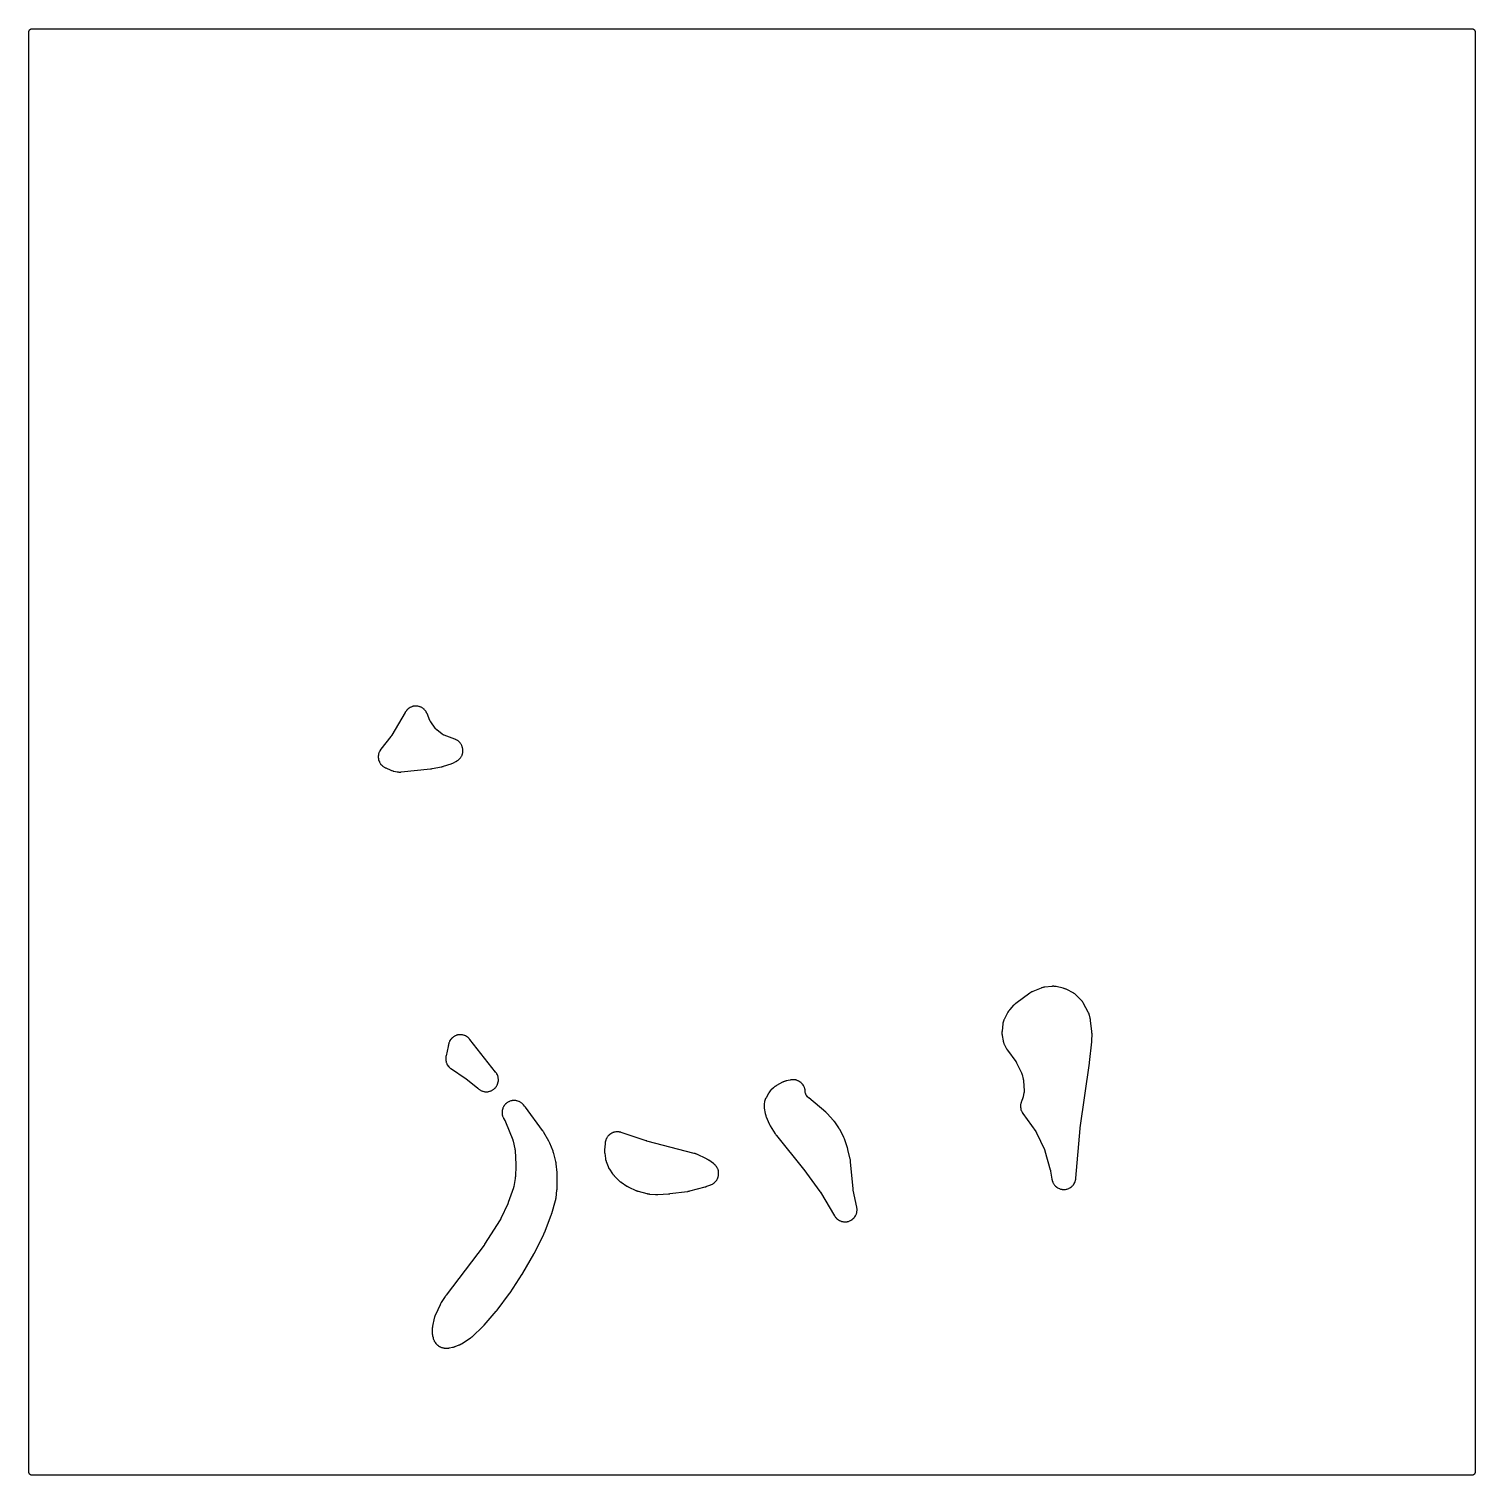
# Model space of a CAD drawing. Header units: millimetres. Extents: x 0 to 300, y 0 to 300.
import ezdxf

# ---------------------------------------------------------------- set-up
doc = ezdxf.new("R2010")
doc.units = ezdxf.units.MM
doc.layers.add('CUT', color=7, linetype='CONTINUOUS')

msp = doc.modelspace()

# ---------------------------------------------------------------- linework, layer by layer
at = {"layer": 'CUT'}
for points in [[(-0.0625, 298.5625), (-0.0625, 299.4478), (-0.0589, 299.5212), (-0.0503, 299.5794), (-0.036, 299.6365), (-0.0162, 299.6918), (0.009, 299.745), (0.0392, 299.7954), (0.0743, 299.8427), (0.1137, 299.8863), (0.1573, 299.9257), (0.2046, 299.9608), (0.255, 299.991), (0.3082, 300.0162), (0.3635, 300.036), (0.4206, 300.0503), (0.4788, 300.0589), (0.5522, 300.0625), (1.4375, 300.0625), (298.5289, 300.0625), (299.4142, 300.0625), (299.4877, 300.0589), (299.5458, 300.0503), (299.6029, 300.036), (299.6583, 300.0162), (299.7114, 299.991), (299.7619, 299.9608), (299.8091, 299.9257), (299.8527, 299.8863), (299.8922, 299.8427), (299.9272, 299.7954), (299.9574, 299.745), (299.9826, 299.6918), (300.0024, 299.6365), (300.0167, 299.5794), (300.0253, 299.5212), (300.0289, 299.4478), (300.0289, 298.5625), (300.0289, 1.4375), (300.0289, 0.5522), (300.0253, 0.4788), (300.0167, 0.4206), (300.0024, 0.3635), (299.9826, 0.3082), (299.9574, 0.255), (299.9272, 0.2046), (299.8922, 0.1573), (299.8527, 0.1137), (299.8091, 0.0743), (299.7619, 0.0392), (299.7114, 0.009), (299.6583, -0.0162), (299.6029, -0.036), (299.5458, -0.0503), (299.4877, -0.0589), (299.4142, -0.0625), (298.5289, -0.0625), (1.4375, -0.0625), (0.5522, -0.0625), (0.4788, -0.0589), (0.4206, -0.0503), (0.3635, -0.036), (0.3082, -0.0162), (0.255, 0.009), (0.2046, 0.0392), (0.1573, 0.0743), (0.1137, 0.1137), (0.0743, 0.1573), (0.0392, 0.2046), (0.009, 0.255), (-0.0162, 0.3082), (-0.036, 0.3635), (-0.0503, 0.4206), (-0.0589, 0.4788), (-0.0625, 0.5522), (-0.0625, 1.4375)], [(72.4312, 149.1287), (72.429, 149.0714), (72.4306, 148.89), (72.4338, 148.8327), (72.4528, 148.6522), (72.4615, 148.5955), (72.4976, 148.4177), (72.5117, 148.3621), (72.5646, 148.1885), (72.584, 148.1345), (72.6532, 147.9668), (72.6776, 147.9149), (72.7626, 147.7546), (72.7918, 147.7052), (72.8917, 147.5537), (72.9256, 147.5074), (73.0395, 147.3662), (73.0776, 147.3233), (73.2045, 147.1936), (73.2465, 147.1545), (73.3852, 147.0375), (73.4308, 147.0027), (73.58, 146.8995), (73.6287, 146.8691), (73.7893, 146.7794), (73.8147, 146.766), (73.8648, 146.7411), (73.8778, 146.7348), (73.9622, 146.6953), (73.9753, 146.6894), (75.0342, 146.2244), (75.0493, 146.218), (75.1483, 146.1778), (75.1636, 146.1718), (75.2236, 146.1493), (75.2547, 146.1386), (75.4584, 146.0747), (75.49, 146.0657), (75.5521, 146.0499), (75.5681, 146.046), (75.6723, 146.0225), (75.6883, 146.0191), (76.3223, 145.8942), (76.3371, 145.8914), (76.433, 145.875), (76.4478, 145.8727), (76.5056, 145.8642), (76.5354, 145.8607), (76.7264, 145.8425), (76.7862, 145.8398), (76.9781, 145.8408), (77.0081, 145.8417), (77.0664, 145.8449), (77.0814, 145.8459), (77.1784, 145.8537), (77.1933, 145.8551), (83.2451, 146.4922), (83.2596, 146.4939), (83.3535, 146.5061), (83.3679, 146.5081), (83.4854, 146.5263), (83.4997, 146.5287), (83.5929, 146.5455), (83.6072, 146.5482), (85.5757, 146.9514), (85.5924, 146.9551), (85.7008, 146.9805), (85.7174, 146.9847), (85.8525, 147.0205), (85.869, 147.0251), (85.9757, 147.0567), (85.9921, 147.0618), (87.5334, 147.5661), (87.5541, 147.5733), (87.688, 147.6226), (87.7084, 147.6306), (87.8739, 147.6985), (87.8941, 147.7072), (88.024, 147.7661), (88.0438, 147.7756), (88.555, 148.0305), (88.5682, 148.0373), (88.6531, 148.0822), (88.6661, 148.0893), (88.7164, 148.1176), (88.7418, 148.1327), (88.9022, 148.2336), (88.9506, 148.2674), (89.0983, 148.382), (89.1432, 148.4205), (89.2789, 148.549), (89.3197, 148.5917), (89.4421, 148.733), (89.4786, 148.7795), (89.5865, 148.9321), (89.6182, 148.982), (89.7105, 149.1445), (89.7371, 149.1972), (89.8131, 149.368), (89.8344, 149.4231), (89.8931, 149.6006), (89.9089, 149.6575), (89.9499, 149.8399), (89.96, 149.8981), (89.9828, 150.0836), (89.9872, 150.1426), (89.9916, 150.3294), (89.9901, 150.3885), (89.9762, 150.5748), (89.9689, 150.6335), (89.9367, 150.8176), (89.9237, 150.8753), (89.8735, 151.0553), (89.8549, 151.1114), (89.7872, 151.2856), (89.7632, 151.3396), (89.6787, 151.5063), (89.6494, 151.5577), (89.549, 151.7153), (89.5148, 151.7635), (89.3993, 151.9105), (89.3606, 151.9551), (89.2312, 152.09), (89.1882, 152.1306), (89.0462, 152.252), (88.9995, 152.2882), (88.8441, 152.3966), (88.8194, 152.4129), (88.799, 152.4258), (88.7764, 152.4392), (88.6276, 152.5236), (88.6044, 152.5361), (88.6025, 152.5371), (88.5818, 152.5472), (88.4457, 152.6102), (88.4245, 152.6195), (88.3876, 152.6349), (88.3775, 152.639), (88.3077, 152.6666), (88.2964, 152.671), (86.1072, 153.4867), (86.0967, 153.4907), (86.0791, 153.4975), (86.0373, 153.515), (85.983, 153.5391), (85.912, 153.5746), (85.8424, 153.6134), (85.7748, 153.655), (85.7256, 153.6884), (85.6887, 153.7148), (85.6736, 153.7262), (85.6646, 153.7331), (84.5829, 154.5712), (84.5738, 154.5783), (84.5587, 154.5903), (84.5232, 154.6201), (84.4777, 154.6602), (84.4195, 154.7166), (84.3636, 154.7757), (84.3107, 154.837), (84.2731, 154.8847), (84.2454, 154.9218), (84.2343, 154.9375), (84.2277, 154.947), (83.3385, 156.2393), (83.3322, 156.2485), (83.3219, 156.2639), (83.298, 156.3016), (83.2591, 156.3665), (83.2424, 156.3955), (83.2407, 156.3986), (83.2251, 156.4282), (83.1911, 156.4957), (83.172, 156.5361), (83.1645, 156.553), (83.1601, 156.5633), (82.5564, 157.9743), (82.5506, 157.9875), (82.5116, 158.0729), (82.5055, 158.0859), (82.4808, 158.1366), (82.4676, 158.1623), (82.3788, 158.3246), (82.3487, 158.3739), (82.2462, 158.5248), (82.2115, 158.571), (82.0949, 158.7114), (82.0559, 158.754), (81.9263, 158.8825), (81.8835, 158.9212), (81.7422, 159.0367), (81.6958, 159.071), (81.544, 159.1724), (81.4945, 159.2022), (81.3337, 159.2885), (81.2816, 159.3134), (81.1133, 159.3838), (81.059, 159.4036), (80.8847, 159.4576), (80.8288, 159.472), (80.6501, 159.5089), (80.593, 159.5179), (80.4116, 159.5376), (80.354, 159.541), (80.1715, 159.5431), (80.1138, 159.541), (79.9319, 159.5256), (79.8747, 159.5179), (79.6952, 159.4851), (79.639, 159.472), (79.4634, 159.4221), (79.4087, 159.4036), (79.2388, 159.337), (79.1861, 159.3134), (79.0234, 159.2308), (78.9732, 159.2023), (78.8191, 159.1044), (78.772, 159.0711), (78.628, 158.9589), (78.5843, 158.9213), (78.4499, 158.794), (78.4295, 158.7737), (78.3904, 158.733), (78.3806, 158.7224), (78.3236, 158.66), (78.305, 158.6387), (78.2537, 158.577), (78.245, 158.5662), (78.2114, 158.5238), (78.1947, 158.5017), (78.0896, 158.3557), (78.0739, 158.3328), (78.0444, 158.2875), (78.037, 158.2758), (77.9896, 158.1993), (77.9824, 158.1875), (75.2201, 153.4894), (75.2126, 153.477), (75.195, 153.448), (75.1873, 153.4356), (75.1778, 153.4206), (75.1699, 153.4084), (75.1513, 153.38), (75.1433, 153.3679), (75.1288, 153.3466), (75.1206, 153.3347), (75.1011, 153.3069), (75.0926, 153.2951), (75.0822, 153.2807), (75.0735, 153.269), (75.0531, 153.2419), (75.0443, 153.2303), (72.9882, 150.5855), (72.9796, 150.5741), (72.9241, 150.4991), (72.9157, 150.4875), (72.8834, 150.4416), (72.8675, 150.4178), (72.769, 150.2624), (72.7406, 150.2125), (72.6585, 150.0507), (72.6351, 149.9984), (72.5688, 149.8295), (72.5504, 149.7751), (72.5006, 149.6006), (72.4875, 149.5448), (72.4546, 149.3664), (72.4469, 149.3095)], [(201.8428, 91.6437), (201.8447, 91.5849), (201.8599, 91.3971), (201.863, 91.3679), (201.8704, 91.3109), (201.8725, 91.2964), (201.8872, 91.202), (201.8896, 91.1875), (202.0966, 90.0416), (202.0995, 90.0267), (202.1194, 89.9303), (202.1226, 89.9155), (202.1361, 89.858), (202.1437, 89.8287), (202.1973, 89.6421), (202.2169, 89.5849), (202.289, 89.4047), (202.3009, 89.3769), (202.3256, 89.3232), (202.3321, 89.3095), (202.3755, 89.2211), (202.3824, 89.2076), (202.7488, 88.5064), (202.7538, 88.497), (202.7893, 88.432), (202.7947, 88.4224), (202.8187, 88.3801), (202.8307, 88.36), (202.9078, 88.2362), (202.92, 88.2173), (202.9419, 88.1849), (202.9479, 88.1762), (202.99, 88.1162), (202.9969, 88.1066), (204.6984, 85.7813), (204.7042, 85.7733), (204.7139, 85.7597), (204.7364, 85.7267), (204.7734, 85.6698), (204.7893, 85.6444), (204.791, 85.6416), (204.8061, 85.6156), (204.8392, 85.5563), (204.858, 85.5209), (204.8654, 85.506), (204.8699, 85.4971), (205.8893, 83.4067), (205.8942, 83.3967), (205.902, 83.38), (205.92, 83.3394), (205.9488, 83.2698), (205.9609, 83.2388), (205.9622, 83.2355), (205.9732, 83.2041), (205.9967, 83.1326), (206.0095, 83.0901), (206.0144, 83.0723), (206.0173, 83.0615), (206.2692, 82.1003), (206.2719, 82.0895), (206.2764, 82.0715), (206.2861, 82.028), (206.3007, 81.9538), (206.3065, 81.9209), (206.3071, 81.9174), (206.3117, 81.8842), (206.3207, 81.8092), (206.325, 81.7648), (206.3263, 81.7463), (206.327, 81.7352), (206.4459, 79.684), (206.4464, 79.6748), (206.4471, 79.6594), (206.4481, 79.6226), (206.4485, 79.5742), (206.4466, 79.5097), (206.4424, 79.445), (206.4359, 79.3808), (206.4293, 79.3329), (206.4235, 79.2964), (206.4208, 79.2813), (206.4191, 79.2723), (206.2794, 78.5383), (206.2774, 78.5283), (206.2741, 78.5117), (206.2651, 78.4719), (206.2484, 78.4049), (206.2404, 78.3753), (206.2395, 78.3722), (206.2306, 78.343), (206.2094, 78.2772), (206.196, 78.2387), (206.19, 78.2228), (206.1864, 78.2133), (205.8898, 77.4473), (205.8847, 77.4334), (205.8521, 77.3427), (205.8473, 77.3287), (205.829, 77.2737), (205.8204, 77.2453), (205.7696, 77.0622), (205.7566, 77.0043), (205.7246, 76.8196), (205.7174, 76.7608), (205.7038, 76.5738), (205.7024, 76.5145), (205.7073, 76.3271), (205.7117, 76.268), (205.7351, 76.082), (205.7454, 76.0236), (205.787, 75.8408), (205.803, 75.7837), (205.8625, 75.6059), (205.884, 75.5507), (205.9607, 75.3797), (205.9876, 75.3268), (206.0822, 75.1619), (206.0975, 75.1366), (206.1288, 75.0878), (206.1369, 75.0754), (206.1909, 74.9956), (206.1994, 74.9834), (208.8648, 71.2445), (208.8707, 71.2362), (208.8804, 71.2222), (208.9029, 71.1882), (208.9398, 71.1298), (208.9557, 71.1036), (208.9573, 71.1008), (208.9723, 71.0742), (209.0051, 71.0134), (209.0236, 70.977), (209.031, 70.9617), (209.0354, 70.9525), (210.659, 67.4856), (210.6628, 67.4774), (210.6691, 67.4637), (210.6834, 67.4305), (210.7066, 67.3739), (210.7164, 67.3486), (210.7174, 67.3459), (210.7265, 67.3204), (210.7462, 67.2624), (210.7572, 67.228), (210.7614, 67.2136), (210.764, 67.2049), (211.8867, 63.2615), (211.8902, 63.249), (211.8981, 63.2196), (211.9014, 63.207), (211.9053, 63.1916), (211.9084, 63.1789), (211.9155, 63.1494), (211.9184, 63.1367), (211.9234, 63.1142), (211.9262, 63.1014), (211.9324, 63.0717), (211.9349, 63.0589), (211.9379, 63.0433), (211.9403, 63.0305), (211.9456, 63.0006), (211.9478, 62.9877), (212.2125, 61.3642), (212.2151, 61.3494), (212.2331, 61.2537), (212.2361, 61.2391), (212.2484, 61.1819), (212.2554, 61.1528), (212.305, 60.9673), (212.3234, 60.9103), (212.3903, 60.7332), (212.4142, 60.6783), (212.4985, 60.5088), (212.5278, 60.4565), (212.6285, 60.2962), (212.6629, 60.2472), (212.7791, 60.0977), (212.8182, 60.0523), (212.9487, 59.9152), (212.9921, 59.8739), (213.1357, 59.7505), (213.183, 59.7138), (213.3381, 59.6052), (213.3888, 59.5734), (213.554, 59.4809), (213.6077, 59.4543), (213.7813, 59.3787), (213.8373, 59.3576), (214.0176, 59.2997), (214.0754, 59.2842), (214.2606, 59.2446), (214.3197, 59.235), (214.5079, 59.214), (214.5676, 59.2104), (214.757, 59.2083), (214.8168, 59.2106), (215.0054, 59.2274), (215.0647, 59.2356), (215.2507, 59.2711), (215.3089, 59.2853), (215.4904, 59.3391), (215.5469, 59.359), (215.7221, 59.4307), (215.7764, 59.4561), (215.9436, 59.5449), (215.995, 59.5756), (216.1525, 59.6806), (216.2006, 59.7163), (216.3469, 59.8365), (216.3912, 59.8767), (216.5248, 60.0109), (216.5649, 60.0554), (216.6844, 60.2023), (216.7199, 60.2505), (216.8241, 60.4085), (216.8546, 60.4601), (216.9426, 60.6277), (216.9678, 60.6821), (217.0386, 60.8577), (217.0583, 60.9142), (217.1113, 61.096), (217.1252, 61.1543), (217.1603, 61.343), (217.165, 61.3726), (217.1728, 61.4305), (217.1746, 61.4454), (217.1852, 61.5421), (217.1867, 61.5571), (218.0564, 71.8775), (218.0569, 71.883), (218.0581, 71.8957), (218.0586, 71.9011), (218.0598, 71.9138), (218.0605, 71.9206), (218.0621, 71.9364), (218.0629, 71.9432), (218.0642, 71.9552), (218.065, 71.9618), (218.0668, 71.9772), (218.0676, 71.9838), (218.0681, 71.9875), (218.0691, 71.9955), (218.0717, 72.014), (218.0728, 72.0219), (220.0123, 85.3987), (220.0131, 85.4045), (220.0185, 85.4444), (220.0193, 85.4506), (220.0256, 85.5005), (220.0263, 85.5066), (220.0308, 85.5461), (220.0315, 85.5526), (220.4743, 89.8391), (220.4752, 89.849), (220.4812, 89.9175), (220.482, 89.928), (220.4879, 90.0135), (220.4885, 90.0239), (220.492, 90.0916), (220.4924, 90.1026), (220.5374, 91.4641), (220.5377, 91.4861), (220.5371, 91.6294), (220.5367, 91.6514), (220.5294, 91.831), (220.5281, 91.853), (220.517, 91.9959), (220.5149, 92.0179), (220.2554, 94.2816), (220.2541, 94.2922), (220.2443, 94.3663), (220.2427, 94.3774), (220.2354, 94.4259), (220.2314, 94.4491), (220.2036, 94.5937), (220.1989, 94.616), (220.19, 94.6544), (220.1875, 94.6648), (220.1695, 94.7365), (220.1665, 94.7481), (219.9982, 95.3668), (219.9936, 95.3828), (219.9626, 95.4855), (219.9576, 95.5013), (219.9373, 95.5625), (219.926, 95.5936), (219.8472, 95.7933), (219.8342, 95.8237), (219.8073, 95.8822), (219.8002, 95.8972), (219.7526, 95.9935), (219.7451, 96.0082), (218.786, 97.8236), (218.779, 97.8364), (218.7329, 97.9188), (218.7256, 97.9314), (218.6967, 97.9802), (218.6813, 98.0049), (218.5788, 98.1603), (218.5445, 98.2072), (218.4275, 98.3521), (218.4087, 98.3742), (218.3709, 98.4166), (218.3611, 98.4273), (218.2966, 98.4962), (218.2865, 98.5067), (217.3362, 99.4738), (217.3252, 99.4847), (217.253, 99.5545), (217.2418, 99.5651), (217.1973, 99.6059), (217.174, 99.6262), (217.0214, 99.7524), (216.9719, 99.7892), (216.8071, 99.8991), (216.781, 99.9156), (216.7291, 99.9464), (216.7157, 99.9541), (216.6281, 100.0032), (216.6146, 100.0106), (215.2994, 100.7038), (215.2876, 100.7099), (215.2104, 100.7484), (215.1985, 100.7542), (215.1516, 100.7763), (215.1274, 100.7871), (214.9705, 100.8528), (214.9207, 100.8711), (214.7586, 100.9227), (214.7332, 100.9302), (214.6831, 100.9437), (214.6703, 100.947), (214.5866, 100.9677), (214.5737, 100.9707), (213.0973, 101.3004), (213.0818, 101.3036), (212.9803, 101.3235), (212.9647, 101.3263), (212.9034, 101.3366), (212.8719, 101.3411), (212.6695, 101.3642), (212.606, 101.3681), (212.4022, 101.3696), (212.3704, 101.369), (212.3084, 101.3662), (212.2925, 101.3653), (212.1894, 101.3578), (212.1735, 101.3565), (210.7833, 101.2192), (210.7687, 101.2176), (210.6741, 101.2059), (210.6596, 101.2039), (210.6029, 101.1955), (210.574, 101.1905), (210.3896, 101.1539), (210.3327, 101.1396), (210.1528, 101.0852), (210.1249, 101.076), (210.071, 101.0567), (210.0572, 101.0516), (209.9683, 101.0174), (209.9546, 101.0119), (208.2659, 100.3143), (208.2493, 100.3071), (208.1421, 100.259), (208.1257, 100.2513), (208.0623, 100.2205), (208.0303, 100.2038), (207.8256, 100.0886), (207.7946, 100.07), (207.7354, 100.0318), (207.7203, 100.0217), (207.6235, 99.9551), (207.6088, 99.9447), (204.7345, 97.8362), (204.7228, 97.8274), (204.6473, 97.769), (204.6358, 97.7599), (204.5913, 97.7238), (204.5689, 97.7047), (204.4269, 97.5774), (204.4055, 97.5573), (204.3647, 97.517), (204.3544, 97.5065), (204.2882, 97.4378), (204.2782, 97.4271), (203.4588, 96.5335), (203.4494, 96.5231), (203.3896, 96.4547), (203.3805, 96.4441), (203.3455, 96.4021), (203.3281, 96.3802), (203.2197, 96.2373), (203.188, 96.1912), (203.0934, 96.0389), (203.0792, 96.0148), (203.0526, 95.9671), (203.0459, 95.9548), (203.0035, 95.8744), (202.9971, 95.8619), (202.3153, 94.4938), (202.3096, 94.4821), (202.2736, 94.4056), (202.2682, 94.3938), (202.2475, 94.3473), (202.2374, 94.3234), (202.1762, 94.1682), (202.1593, 94.119), (202.1124, 93.9613), (202.0997, 93.9108), (202.0663, 93.7474), (202.0616, 93.7218), (202.0536, 93.6716), (202.0516, 93.6587), (202.0401, 93.575), (202.0385, 93.5621), (201.8625, 92.0432), (201.861, 92.0286), (201.8523, 91.9334), (201.8511, 91.9187), (201.8473, 91.8615), (201.8461, 91.8321)], [(86.429, 86.3012), (86.4306, 86.2408), (86.4456, 86.0504), (86.4533, 85.9904), (86.4873, 85.8025), (86.501, 85.7437), (86.5538, 85.5601), (86.5733, 85.503), (86.6443, 85.3256), (86.6695, 85.2707), (86.7579, 85.1014), (86.7885, 85.0494), (86.8935, 84.8898), (86.9292, 84.8411), (87.0496, 84.6929), (87.0901, 84.648), (87.2248, 84.5127), (87.2696, 84.4721), (87.4193, 84.3493), (87.4431, 84.3307), (87.4906, 84.2957), (87.5029, 84.2869), (87.5833, 84.2305), (87.5958, 84.222), (90.4607, 82.3204), (90.4691, 82.3148), (90.4887, 82.3014), (90.4971, 82.2957), (90.5073, 82.2886), (90.5156, 82.2827), (90.5349, 82.2689), (90.5432, 82.263), (90.5577, 82.2523), (90.5659, 82.2463), (90.5849, 82.2321), (90.593, 82.2259), (90.6028, 82.2184), (90.6109, 82.2121), (90.6295, 82.1975), (90.6375, 82.1912), (92.9938, 80.2999), (93.0023, 80.293), (93.0219, 80.2769), (93.0303, 80.2699), (93.0404, 80.2613), (93.0487, 80.2543), (93.068, 80.2376), (93.0762, 80.2305), (93.0943, 80.2145), (93.1949, 80.1252), (93.2069, 80.1147), (93.2502, 80.0784), (93.2736, 80.0597), (93.426, 79.9439), (93.4753, 79.9102), (93.6363, 79.8116), (93.6887, 79.783), (93.8587, 79.7008), (93.9137, 79.6775), (94.091, 79.6126), (94.1481, 79.5949), (94.3309, 79.548), (94.3895, 79.5361), (94.5761, 79.5076), (94.6355, 79.5015), (94.8241, 79.4917), (94.8838, 79.4916), (95.0724, 79.5006), (95.1318, 79.5064), (95.3186, 79.5341), (95.3772, 79.5458), (95.5603, 79.5919), (95.6174, 79.6094), (95.795, 79.6735), (95.8501, 79.6966), (96.0204, 79.778), (96.0729, 79.8064), (96.2343, 79.9044), (96.2838, 79.9379), (96.4346, 80.0514), (96.4805, 80.0897), (96.6193, 80.2176), (96.6612, 80.2603), (96.7866, 80.4014), (96.824, 80.448), (96.9347, 80.6009), (96.9673, 80.6509), (97.0623, 80.8141), (97.0898, 80.8671), (97.1681, 81.0389), (97.1901, 81.0944), (97.251, 81.2732), (97.2674, 81.3306), (97.3102, 81.5145), (97.3208, 81.5733), (97.3451, 81.7605), (97.3498, 81.82), (97.3553, 82.0088), (97.3541, 82.0685), (97.3409, 82.2568), (97.3337, 82.3161), (97.3018, 82.5022), (97.2888, 82.5605), (97.2386, 82.7425), (97.2198, 82.7992), (97.1518, 82.9753), (97.1275, 83.0299), (97.0422, 83.1983), (97.0126, 83.2502), (96.9096, 83.4116), (96.8929, 83.4363), (96.8592, 83.4839), (96.8504, 83.4959), (96.7922, 83.5736), (96.7831, 83.5855), (91.4616, 90.3344), (91.4522, 90.346), (91.3906, 90.4203), (91.3809, 90.4316), (91.3428, 90.4754), (91.3227, 90.4973), (91.1905, 90.6345), (91.1472, 90.6752), (91.0041, 90.7969), (90.957, 90.8332), (90.8025, 90.9402), (90.752, 90.9715), (90.5877, 91.0627), (90.5344, 91.089), (90.3619, 91.1634), (90.3062, 91.1843), (90.1272, 91.2413), (90.0697, 91.2565), (89.8859, 91.2956), (89.8272, 91.3051), (89.6405, 91.3257), (89.5812, 91.3294), (89.3933, 91.3315), (89.3339, 91.3292), (89.1467, 91.3127), (89.0878, 91.3045), (88.9032, 91.2696), (88.8454, 91.2557), (88.6651, 91.2026), (88.609, 91.183), (88.4349, 91.1124), (88.381, 91.0874), (88.2147, 90.9999), (88.1635, 90.9697), (88.0067, 90.8661), (87.9588, 90.831), (87.813, 90.7125), (87.7688, 90.6727), (87.6354, 90.5404), (87.5953, 90.4965), (87.4757, 90.3515), (87.4402, 90.3039), (87.3355, 90.1479), (87.3049, 90.0969), (87.2162, 89.9313), (87.1907, 89.8776), (87.1188, 89.704), (87.0988, 89.648), (87.0444, 89.4681), (87.0301, 89.4105), (86.9932, 89.2235), (86.9882, 89.1942), (86.9752, 89.1054), (86.9742, 89.0983), (86.9717, 89.0793), (86.9703, 89.0687), (86.9622, 89.0115), (86.9579, 88.9834), (86.9469, 88.9201), (86.9397, 88.8827), (86.9362, 88.8669), (86.9341, 88.8574), (86.5015, 86.9584), (86.4983, 86.9436), (86.4789, 86.8473), (86.4761, 86.8325), (86.4659, 86.7744), (86.4615, 86.7445), (86.4377, 86.5523), (86.4333, 86.4921)], [(152.4924, 76.5771), (152.4928, 76.5115), (152.5058, 76.3016), (152.5087, 76.2689), (152.5161, 76.2053), (152.5183, 76.189), (152.5335, 76.0835), (152.5361, 76.0673), (152.7224, 74.9893), (152.7256, 74.9722), (152.7481, 74.8613), (152.7518, 74.8443), (152.7672, 74.7782), (152.7761, 74.7445), (152.8401, 74.5277), (152.851, 74.4946), (152.8739, 74.4307), (152.8801, 74.4144), (152.9214, 74.3091), (152.928, 74.2929), (153.5424, 72.8529), (153.5468, 72.8428), (153.5785, 72.7722), (153.5833, 72.7618), (153.6049, 72.7159), (153.6158, 72.6941), (153.6863, 72.5591), (153.6976, 72.5385), (153.7179, 72.5032), (153.7235, 72.4936), (153.7627, 72.428), (153.7692, 72.4174), (154.7914, 70.7867), (154.8011, 70.7718), (154.8651, 70.6761), (154.8751, 70.6615), (154.959, 70.5438), (154.9695, 70.5295), (155.0391, 70.4377), (155.05, 70.4238), (160.695, 63.4161), (160.7045, 63.4042), (160.7141, 63.3921), (160.7174, 63.3879), (160.7254, 63.3776), (160.7288, 63.3732), (160.7348, 63.3654), (160.7381, 63.3611), (160.7458, 63.3509), (160.7487, 63.3471), (160.7551, 63.3386), (160.7639, 63.3266), (160.7678, 63.3213), (164.0524, 58.8075), (164.0581, 58.7996), (164.0713, 58.781), (164.0769, 58.773), (164.0837, 58.7633), (164.0892, 58.7553), (164.1019, 58.7365), (164.1074, 58.7284), (164.1169, 58.714), (164.1223, 58.7059), (164.1346, 58.6868), (164.1399, 58.6786), (164.1462, 58.6686), (164.1514, 58.6603), (164.1633, 58.641), (164.1684, 58.6327), (167.1162, 53.743), (167.1238, 53.7306), (167.1744, 53.6511), (167.1824, 53.639), (167.2139, 53.5919), (167.2307, 53.5682), (167.3415, 53.4191), (167.3784, 53.3742), (167.5014, 53.2383), (167.5424, 53.1973), (167.678, 53.0739), (167.7227, 53.037), (167.8696, 52.9273), (167.9177, 52.8949), (168.0745, 52.7998), (168.1255, 52.7722), (168.2908, 52.6928), (168.3442, 52.6702), (168.5163, 52.6071), (168.5717, 52.5898), (168.7491, 52.5436), (168.8059, 52.5317), (168.9869, 52.5028), (169.0446, 52.4965), (169.2276, 52.4852), (169.2856, 52.4845), (169.4688, 52.491), (169.5266, 52.4958), (169.7084, 52.5199), (169.7654, 52.5304), (169.944, 52.5719), (169.9998, 52.5878), (170.1735, 52.6464), (170.2275, 52.6676), (170.3947, 52.7427), (170.4464, 52.769), (170.6057, 52.8599), (170.6546, 52.891), (170.8043, 52.9969), (170.8499, 53.0326), (170.9887, 53.1525), (171.0307, 53.1924), (171.1573, 53.3251), (171.1953, 53.3689), (171.3084, 53.5132), (171.342, 53.5605), (171.4407, 53.715), (171.4695, 53.7653), (171.5529, 53.9286), (171.5767, 53.9815), (171.6439, 54.1521), (171.6625, 54.207), (171.7129, 54.3833), (171.7261, 54.4398), (171.7593, 54.6201), (171.767, 54.6776), (171.7826, 54.8603), (171.7847, 54.9182), (171.7826, 55.1016), (171.7791, 55.1594), (171.759, 55.3442), (171.7552, 55.373), (171.7463, 55.4289), (171.7439, 55.4432), (171.7269, 55.536), (171.7242, 55.5502), (170.9885, 59.0881), (170.9859, 59.1011), (170.9801, 59.1315), (170.9777, 59.1445), (170.9748, 59.1605), (170.9726, 59.1736), (170.9677, 59.2041), (170.9656, 59.2172), (170.9622, 59.2404), (170.9604, 59.2536), (170.9563, 59.2843), (170.9547, 59.2974), (170.9528, 59.3135), (170.9514, 59.3267), (170.9482, 59.3575), (170.947, 59.3707), (170.4576, 64.9748), (170.4553, 64.9966), (170.4376, 65.1384), (170.4345, 65.1601), (170.4059, 65.337), (170.402, 65.3586), (170.3741, 65.4987), (170.3694, 65.5202), (169.8946, 67.5148), (169.891, 67.5293), (169.866, 67.6238), (169.8619, 67.6382), (169.8276, 67.756), (169.8232, 67.7703), (169.7935, 67.8634), (169.7888, 67.8776), (169.1539, 69.7081), (169.1469, 69.7274), (169.0989, 69.8517), (169.0912, 69.8707), (169.0258, 70.0245), (169.0174, 70.0432), (168.9611, 70.164), (168.9521, 70.1824), (168.2635, 71.5361), (168.2541, 71.5539), (168.1908, 71.6686), (168.1808, 71.686), (168.0967, 71.8271), (168.0861, 71.8442), (168.0153, 71.9544), (168.0041, 71.9711), (167.1424, 73.2176), (167.1305, 73.2341), (167.0518, 73.3401), (167.0394, 73.3562), (166.9362, 73.4858), (166.9233, 73.5014), (166.8376, 73.6019), (166.8241, 73.6171), (165.6607, 74.8904), (165.6472, 74.9047), (165.5579, 74.9962), (165.5439, 75.01), (165.4283, 75.121), (165.4138, 75.1344), (165.3188, 75.2198), (165.304, 75.2327), (161.7621, 78.2119), (161.7545, 78.2184), (161.7418, 78.2293), (161.7119, 78.2562), (161.6624, 78.3028), (161.6408, 78.3239), (161.6385, 78.3261), (161.6176, 78.3479), (161.5713, 78.3977), (161.5446, 78.4278), (161.5338, 78.4405), (161.5273, 78.4482), (161.3725, 78.6347), (161.3467, 78.6674), (161.3007, 78.7282), (161.2537, 78.7969), (161.2246, 78.844), (161.1841, 78.9167), (161.1594, 78.9663), (161.1259, 79.0425), (161.1059, 79.0941), (161.0795, 79.1731), (161.0643, 79.2264), (161.0454, 79.3074), (161.0352, 79.3619), (161.0238, 79.4443), (161.0168, 79.5202), (161.014, 79.5617), (161.0119, 79.607), (161.0098, 79.6371), (160.9915, 79.8286), (160.9828, 79.888), (160.9462, 80.0728), (160.9317, 80.1308), (160.8767, 80.3115), (160.8565, 80.3677), (160.7839, 80.5421), (160.7582, 80.5961), (160.6686, 80.7624), (160.6377, 80.8135), (160.5319, 80.97), (160.4961, 81.0178), (160.3753, 81.1631), (160.3349, 81.2071), (160.2003, 81.3396), (160.1557, 81.3793), (160.0085, 81.4978), (159.9602, 81.5329), (159.802, 81.6362), (159.7504, 81.6663), (159.5827, 81.7533), (159.5284, 81.7782), (159.3529, 81.8481), (159.2964, 81.8674), (159.1148, 81.9195), (159.0566, 81.9331), (158.8708, 81.9669), (158.8115, 81.9746), (158.6232, 81.9897), (158.5635, 81.9916), (158.3746, 81.9879), (158.315, 81.9837), (158.1249, 81.961), (158.0953, 81.9567), (158.0378, 81.9469), (158.0231, 81.9442), (157.9278, 81.9255), (157.9131, 81.9224), (157.0881, 81.739), (157.0744, 81.7358), (156.9856, 81.7139), (156.972, 81.7104), (156.919, 81.6959), (156.892, 81.6879), (156.7204, 81.6325), (156.6678, 81.6127), (156.5021, 81.5414), (156.4765, 81.5297), (156.4272, 81.5057), (156.4146, 81.4994), (156.3333, 81.4574), (156.3209, 81.4508), (155.0722, 80.7685), (155.0608, 80.7621), (154.9873, 80.7199), (154.9761, 80.7132), (154.9324, 80.6869), (154.9104, 80.6729), (154.7712, 80.5803), (154.7291, 80.5495), (154.5984, 80.4452), (154.5784, 80.4285), (154.54, 80.395), (154.5303, 80.3863), (154.4676, 80.3292), (154.4581, 80.3203), (153.9221, 79.8099), (153.9113, 79.7993), (153.8419, 79.7298), (153.8313, 79.719), (153.7907, 79.6762), (153.7705, 79.6538), (153.6444, 79.5068), (153.6074, 79.4591), (153.4968, 79.3002), (153.4801, 79.275), (153.4489, 79.2249), (153.4411, 79.212), (153.3912, 79.1275), (153.3837, 79.1143), (152.8953, 78.2364), (152.889, 78.2249), (152.8491, 78.1493), (152.8431, 78.1376), (152.8201, 78.0917), (152.8089, 78.0679), (152.7402, 77.9141), (152.7209, 77.8652), (152.6666, 77.7081), (152.6517, 77.6578), (152.6109, 77.4943), (152.605, 77.4687), (152.5948, 77.4184), (152.5923, 77.4054), (152.5771, 77.3214), (152.5749, 77.3084), (152.5295, 77.022), (152.5271, 77.0057), (152.5133, 76.8999), (152.5114, 76.8836), (152.5049, 76.8199), (152.5024, 76.7872)], [(83.6404, 29.3737), (83.6411, 29.3568), (83.6449, 29.2913), (83.6478, 29.2577), (83.6726, 29.0405), (83.6774, 29.0072), (83.6885, 28.9425), (83.6916, 28.9259), (83.7131, 28.8187), (83.7167, 28.8022), (83.7955, 28.4598), (83.799, 28.4452), (83.8232, 28.3508), (83.8271, 28.3363), (83.8431, 28.28), (83.852, 28.2514), (83.9135, 28.0693), (83.9356, 28.0136), (84.015, 27.8386), (84.0281, 27.8116), (84.0549, 27.7596), (84.0619, 27.7464), (84.1087, 27.6609), (84.1161, 27.6478), (84.1358, 27.6139), (84.1436, 27.6009), (84.1949, 27.5173), (84.203, 27.5046), (84.2351, 27.4551), (84.2522, 27.4303), (84.3657, 27.2736), (84.4035, 27.2265), (84.5319, 27.0822), (84.5735, 27.0399), (84.7122, 26.9121), (84.757, 26.8747), (84.9062, 26.7619), (84.9543, 26.7291), (85.109, 26.6341), (85.1596, 26.6063), (85.3259, 26.5252), (85.3522, 26.5131), (85.3688, 26.506), (85.3964, 26.495), (85.5769, 26.4277), (85.605, 26.4181), (85.6271, 26.4111), (85.6563, 26.4026), (85.8451, 26.3531), (85.9047, 26.3407), (86.0975, 26.3106), (86.1277, 26.3067), (86.1868, 26.3006), (86.202, 26.2992), (86.3006, 26.2914), (86.3158, 26.2904), (86.4954, 26.2808), (86.5079, 26.2803), (86.5895, 26.2777), (86.602, 26.2774), (86.6511, 26.2768), (86.6762, 26.2771), (86.8371, 26.282), (86.8871, 26.2856), (87.047, 26.304), (87.0719, 26.3073), (87.1204, 26.315), (87.1328, 26.317), (87.2131, 26.3314), (87.2254, 26.3337), (87.8506, 26.4591), (87.8631, 26.4618), (87.9443, 26.4799), (87.9568, 26.4828), (88.0054, 26.4947), (88.0301, 26.5013), (88.1898, 26.5478), (88.2143, 26.5555), (88.2617, 26.5715), (88.2737, 26.5757), (88.352, 26.604), (88.364, 26.6085), (89.2416, 26.9475), (89.2569, 26.9537), (89.3558, 26.995), (89.3709, 27.0016), (89.4296, 27.028), (89.4593, 27.0424), (89.6494, 27.1411), (89.6783, 27.1571), (89.7337, 27.1898), (89.7478, 27.1984), (89.8385, 27.2554), (89.8524, 27.2644), (91.5441, 28.3934), (91.5544, 28.4005), (91.6211, 28.447), (91.6312, 28.4543), (91.6707, 28.4831), (91.6906, 28.4982), (91.8178, 28.5994), (91.8371, 28.6154), (91.874, 28.6473), (91.8834, 28.6556), (91.9437, 28.7101), (91.9529, 28.7186), (94.1331, 30.7713), (94.1439, 30.7817), (94.2131, 30.8501), (94.2236, 30.8608), (94.3082, 30.9488), (94.3185, 30.9597), (94.3841, 31.0316), (94.3941, 31.0427), (96.8992, 33.9237), (96.906, 33.9317), (96.9532, 33.988), (96.9604, 33.9968), (97.018, 34.068), (97.0249, 34.0768), (97.0693, 34.1339), (97.0765, 34.1434), (99.6656, 37.614), (99.6704, 37.6206), (99.7038, 37.6666), (99.7089, 37.6738), (99.7496, 37.7318), (99.7545, 37.7388), (99.7861, 37.7851), (99.7912, 37.7927), (102.307, 41.6073), (102.3118, 41.6147), (102.3446, 41.6662), (102.3496, 41.6741), (102.3896, 41.7389), (102.3944, 41.7468), (102.4252, 41.7985), (102.4301, 41.807), (104.7046, 45.7713), (104.709, 45.779), (104.7388, 45.8328), (104.7433, 45.8411), (104.7794, 45.9087), (104.7837, 45.9169), (104.8114, 45.9707), (104.8158, 45.9796), (106.7625, 49.9254), (106.7681, 49.9371), (106.8038, 50.0135), (106.8092, 50.0253), (106.8519, 50.1223), (106.857, 50.1342), (106.8893, 50.2121), (106.8942, 50.2241), (108.3265, 53.8976), (108.3313, 53.9104), (108.3617, 53.9938), (108.3662, 54.0067), (108.4019, 54.1123), (108.4061, 54.1253), (108.4327, 54.21), (108.4366, 54.2231), (109.2127, 56.9149), (109.216, 56.9267), (109.2364, 57.0036), (109.2395, 57.0154), (109.2508, 57.0619), (109.2562, 57.0858), (109.2876, 57.2418), (109.292, 57.2659), (109.2995, 57.3131), (109.3013, 57.3252), (109.3123, 57.4041), (109.3138, 57.4162), (109.5173, 59.1409), (109.519, 59.1571), (109.5286, 59.2626), (109.5298, 59.2788), (109.5382, 59.4115), (109.539, 59.4277), (109.5428, 59.5336), (109.5432, 59.5498), (109.5678, 62.3423), (109.5677, 62.3591), (109.5656, 62.4682), (109.5651, 62.485), (109.5586, 62.6217), (109.5576, 62.6385), (109.5494, 62.7473), (109.5479, 62.764), (109.3636, 64.5458), (109.3624, 64.5565), (109.3533, 64.6311), (109.3519, 64.6422), (109.345, 64.691), (109.3412, 64.7144), (109.3148, 64.86), (109.3103, 64.8824), (109.3018, 64.9211), (109.2994, 64.9316), (109.2821, 65.0038), (109.2791, 65.0155), (108.8461, 66.6745), (108.8408, 66.6935), (108.8045, 66.8159), (108.7986, 66.8347), (108.748, 66.9868), (108.7415, 67.0053), (108.6973, 67.1251), (108.6902, 67.1435), (108.0045, 68.8286), (107.9972, 68.8457), (107.9484, 68.9557), (107.9406, 68.9726), (107.8752, 69.1087), (107.8669, 69.1253), (107.8114, 69.2322), (107.8026, 69.2485), (106.7921, 71.0551), (106.7825, 71.0716), (106.7185, 71.1778), (106.7084, 71.194), (106.624, 71.3247), (106.6134, 71.3406), (106.5428, 71.4426), (106.5317, 71.4581), (102.9669, 76.2738), (102.9606, 76.2821), (102.9168, 76.3392), (102.9099, 76.348), (102.854, 76.4182), (102.8471, 76.4266), (102.8018, 76.4814), (102.7944, 76.4902), (102.5555, 76.768), (102.5456, 76.7792), (102.481, 76.8506), (102.4709, 76.8615), (102.431, 76.9035), (102.41, 76.9245), (102.2724, 77.0556), (102.2276, 77.0943), (102.0797, 77.2096), (102.0312, 77.2438), (101.8728, 77.3439), (101.8211, 77.3731), (101.6536, 77.4571), (101.5993, 77.481), (101.4242, 77.5481), (101.3679, 77.5665), (101.1871, 77.616), (101.1292, 77.6288), (100.9443, 77.6602), (100.8855, 77.6672), (100.6985, 77.6802), (100.6392, 77.6813), (100.4518, 77.6758), (100.3927, 77.6711), (100.2067, 77.6471), (100.1484, 77.6366), (99.9657, 77.5943), (99.9087, 77.5781), (99.7311, 77.5181), (99.676, 77.4963), (99.5052, 77.419), (99.4524, 77.3919), (99.2901, 77.2981), (99.2403, 77.2659), (99.088, 77.1566), (99.0416, 77.1196), (98.9009, 76.9958), (98.8584, 76.9545), (98.7306, 76.8173), (98.6923, 76.772), (98.5787, 76.6229), (98.5451, 76.574), (98.4467, 76.4145), (98.4182, 76.3625), (98.336, 76.194), (98.3127, 76.1395), (98.2476, 75.9637), (98.2298, 75.9071), (98.1823, 75.7258), (98.1702, 75.6677), (98.1408, 75.4826), (98.1345, 75.4236), (98.1236, 75.2365), (98.1231, 75.1772), (98.1307, 74.9899), (98.1361, 74.9308), (98.1621, 74.7452), (98.1733, 74.6869), (98.2176, 74.5048), (98.2344, 74.4479), (98.2965, 74.271), (98.3188, 74.2161), (98.3992, 74.0438), (98.4123, 74.0173), (98.4394, 73.9661), (98.4465, 73.953), (98.4935, 73.8689), (98.501, 73.8561), (98.6919, 73.534), (98.6955, 73.5279), (98.7037, 73.5138), (98.7072, 73.5077), (98.7087, 73.5051), (98.722, 73.4809), (98.7522, 73.4242), (98.7624, 73.4042), (98.7774, 73.3725), (98.81, 73.2994), (98.8235, 73.2676), (100.3347, 69.4999), (100.3381, 69.4914), (100.3435, 69.4773), (100.356, 69.4433), (100.3759, 69.3854), (100.3843, 69.3596), (100.3852, 69.3568), (100.3929, 69.3308), (100.4093, 69.2717), (100.4182, 69.2366), (100.4217, 69.222), (100.4237, 69.2132), (100.7739, 67.6504), (100.776, 67.6408), (100.7794, 67.6249), (100.7867, 67.5863), (100.7977, 67.5206), (100.8021, 67.4915), (100.8025, 67.4883), (100.806, 67.4591), (100.8127, 67.3928), (100.8157, 67.3537), (100.8167, 67.3373), (100.8172, 67.3275), (100.9512, 64.4013), (100.9515, 64.394), (100.9522, 64.3772), (100.9524, 64.3699), (100.9529, 64.353), (100.9531, 64.344), (100.9535, 64.323), (100.9537, 64.314), (100.9538, 64.2982), (100.9539, 64.2894), (100.9539, 64.2689), (100.9538, 64.2601), (100.9538, 64.255), (100.9536, 64.2445), (100.9531, 64.2199), (100.9528, 64.2094), (100.8739, 61.8394), (100.8732, 61.8229), (100.8712, 61.7845), (100.8702, 61.7681), (100.8688, 61.7484), (100.8676, 61.7321), (100.8642, 61.6941), (100.8626, 61.6779), (100.8596, 61.6491), (100.8577, 61.6328), (100.8529, 61.5949), (100.8508, 61.5787), (100.8479, 61.5589), (100.8454, 61.5428), (100.8393, 61.505), (100.8366, 61.4889), (100.5398, 59.8481), (100.5385, 59.8411), (100.5354, 59.8248), (100.5341, 59.8178), (100.5335, 59.8148), (100.5276, 59.7875), (100.5131, 59.724), (100.5076, 59.702), (100.498, 59.6678), (100.4744, 59.5903), (100.4636, 59.5571), (99.3917, 56.4736), (99.388, 56.4633), (99.3793, 56.4391), (99.3755, 56.4288), (99.3708, 56.4165), (99.367, 56.4063), (99.3577, 56.3826), (99.3537, 56.3725), (99.3465, 56.3545), (99.3423, 56.3444), (99.3325, 56.3209), (99.3283, 56.3109), (99.323, 56.2986), (99.3186, 56.2886), (99.3082, 56.2654), (99.3037, 56.2554), (97.8852, 53.1764), (97.8786, 53.1625), (97.863, 53.1301), (97.8563, 53.1163), (97.8478, 53.0995), (97.8408, 53.0858), (97.8241, 53.054), (97.8168, 53.0404), (97.8038, 53.0166), (97.7963, 53.0031), (97.7785, 52.9719), (97.7708, 52.9586), (97.7613, 52.9424), (97.7533, 52.9293), (97.7345, 52.8987), (97.7263, 52.8856), (94.4998, 47.8357), (94.4959, 47.8295), (94.4866, 47.8153), (94.4826, 47.8092), (94.4732, 47.795), (94.4681, 47.7874), (94.4562, 47.7699), (94.4511, 47.7624), (94.4421, 47.7493), (94.437, 47.742), (94.425, 47.7251), (94.4199, 47.7178), (94.417, 47.7138), (94.4107, 47.7052), (94.3959, 47.6853), (94.3895, 47.6767), (86.4994, 37.2618), (86.4921, 37.2519), (86.4452, 37.1874), (86.4381, 37.1774), (86.381, 37.0952), (86.3741, 37.0851), (86.3299, 37.0187), (86.3232, 37.0084), (85.5072, 35.7256), (85.4971, 35.7092), (85.4333, 35.6013), (85.4237, 35.5845), (85.348, 35.4467), (85.339, 35.4297), (85.2822, 35.3179), (85.2738, 35.3006), (84.2784, 33.175), (84.2713, 33.1594), (84.2268, 33.0569), (84.2202, 33.041), (84.1953, 32.9787), (84.1834, 32.9465), (84.1125, 32.7348), (84.1025, 32.7019), (84.0849, 32.6372), (84.0806, 32.6205), (84.0543, 32.5119), (84.0505, 32.4952), (83.7037, 30.8579), (83.7006, 30.8424), (83.682, 30.7416), (83.6794, 30.726), (83.6698, 30.6652), (83.6657, 30.6339), (83.6445, 30.43), (83.6421, 30.3985), (83.639, 30.337), (83.6384, 30.3212), (83.6358, 30.2187), (83.6357, 30.2029), (83.6368, 29.4998), (83.6371, 29.483)], [(119.7448, 69.7117), (119.7218, 69.6592), (119.6563, 69.4878), (119.6467, 69.4608), (119.6293, 69.4076), (119.625, 69.394), (119.598, 69.3049), (119.5941, 69.2911), (119.5836, 69.2533), (119.5799, 69.2392), (119.5568, 69.1469), (119.5534, 69.1327), (119.5409, 69.0769), (119.5352, 69.0482), (119.5027, 68.8609), (119.4984, 68.8319), (119.4914, 68.7752), (119.4897, 68.7607), (119.4804, 68.666), (119.4791, 68.6515), (119.389, 67.4422), (119.388, 67.426), (119.383, 67.3207), (119.3825, 67.3045), (119.3812, 67.2412), (119.3814, 67.2088), (119.3885, 66.9982), (119.3905, 66.9658), (119.396, 66.9027), (119.3977, 66.8866), (119.4098, 66.7818), (119.4118, 66.7658), (119.5694, 65.6629), (119.572, 65.6466), (119.5901, 65.5406), (119.5931, 65.5243), (119.6058, 65.461), (119.6132, 65.4288), (119.6668, 65.2207), (119.6759, 65.1889), (119.6955, 65.1273), (119.7007, 65.1117), (119.736, 65.0101), (119.7417, 64.9946), (120.118, 64.0025), (120.1241, 63.9871), (120.1648, 63.8881), (120.1713, 63.8729), (120.1973, 63.8142), (120.2115, 63.7844), (120.3089, 63.5938), (120.3247, 63.5649), (120.3571, 63.5093), (120.3656, 63.4952), (120.422, 63.4041), (120.4309, 63.3903), (121.0252, 62.4876), (121.034, 62.4746), (121.0926, 62.3905), (121.1018, 62.3777), (121.1383, 62.3281), (121.1577, 62.3032), (121.2876, 62.1449), (121.3083, 62.1211), (121.3498, 62.0756), (121.3606, 62.0641), (121.4316, 61.9903), (121.4427, 61.9791), (122.3449, 61.0897), (122.3556, 61.0794), (122.426, 61.0134), (122.4369, 61.0034), (122.4802, 60.9648), (122.5028, 60.9456), (122.6528, 60.8244), (122.6763, 60.8064), (122.7231, 60.7722), (122.7352, 60.7637), (122.8146, 60.7088), (122.8269, 60.7005), (124.0171, 59.9201), (124.0261, 59.9143), (124.0895, 59.8743), (124.099, 59.8685), (124.141, 59.8431), (124.1615, 59.8312), (124.2907, 59.7599), (124.3108, 59.7493), (124.3461, 59.7315), (124.3557, 59.7268), (124.4225, 59.6946), (124.4334, 59.6895), (125.9049, 59.0172), (125.9163, 59.0122), (125.99, 58.9803), (126.0014, 58.9755), (126.0462, 58.9573), (126.0693, 58.9484), (126.2205, 58.8939), (126.2439, 58.886), (126.2901, 58.8715), (126.3019, 58.8679), (126.3791, 58.8453), (126.391, 58.842), (128.1361, 58.3711), (128.1507, 58.3674), (128.2459, 58.3442), (128.2606, 58.3409), (128.3181, 58.3284), (128.3477, 58.3228), (128.5409, 58.291), (128.5708, 58.2868), (128.6292, 58.2802), (128.6442, 58.2787), (128.7418, 58.2701), (128.7568, 58.269), (129.9668, 58.1932), (129.9846, 58.1923), (130.0997, 58.1885), (130.1175, 58.1882), (130.2621, 58.1877), (130.2799, 58.1879), (130.3951, 58.1909), (130.4128, 58.1916), (132.6394, 58.3157), (132.6496, 58.3164), (132.7203, 58.3215), (132.7312, 58.3224), (132.8193, 58.3304), (132.83, 58.3315), (132.8995, 58.3391), (132.9108, 58.3405), (136.617, 58.817), (136.6366, 58.8198), (136.7639, 58.8405), (136.7835, 58.844), (136.9423, 58.8752), (136.9617, 58.8794), (137.0874, 58.9084), (137.1066, 58.9132), (140.2445, 59.7487), (140.2601, 59.7531), (140.3615, 59.7831), (140.3771, 59.7879), (140.5033, 59.829), (140.5187, 59.8342), (140.6183, 59.8696), (140.6336, 59.8753), (141.4111, 60.1757), (141.4248, 60.1812), (141.513, 60.2178), (141.5266, 60.2236), (141.579, 60.2469), (141.6056, 60.2595), (141.7739, 60.3443), (141.8251, 60.3733), (141.9821, 60.4728), (142.0302, 60.5067), (142.1767, 60.6211), (142.2213, 60.6595), (142.3559, 60.7877), (142.3964, 60.8303), (142.5179, 60.9711), (142.5541, 61.0174), (142.6611, 61.1694), (142.6926, 61.219), (142.7843, 61.3808), (142.8108, 61.4333), (142.8862, 61.6032), (142.9074, 61.6581), (142.9658, 61.8345), (142.9815, 61.8912), (143.0224, 62.0726), (143.0325, 62.1305), (143.0554, 62.315), (143.0598, 62.3736), (143.0645, 62.5595), (143.0631, 62.6183), (143.0497, 62.8037), (143.0426, 62.862), (143.011, 63.0453), (142.9982, 63.1026), (142.9489, 63.2819), (142.9305, 63.3377), (142.8638, 63.5113), (142.8401, 63.5651), (142.7568, 63.7313), (142.7279, 63.7825), (142.6287, 63.9397), (142.5949, 63.9879), (142.4808, 64.1347), (142.4425, 64.1793), (142.3146, 64.3142), (142.2721, 64.3548), (142.1296, 64.4782), (142.1069, 64.4969), (142.0617, 64.5323), (142.0501, 64.5413), (141.9734, 64.5984), (141.9615, 64.607), (141.0367, 65.2615), (141.0259, 65.269), (140.9556, 65.3165), (140.9446, 65.3237), (140.9017, 65.3514), (140.8794, 65.365), (140.7328, 65.4507), (140.71, 65.4634), (140.6648, 65.4872), (140.6532, 65.4932), (140.5772, 65.5311), (140.5655, 65.5368), (138.5139, 66.5067), (138.5012, 66.5125), (138.4188, 66.5492), (138.406, 66.5547), (138.356, 66.5756), (138.3301, 66.5857), (138.1605, 66.6474), (138.1342, 66.6563), (138.0824, 66.6725), (138.0691, 66.6765), (137.9824, 66.7014), (137.969, 66.705), (128.1904, 69.2692), (128.1846, 69.2707), (128.1712, 69.2744), (128.1654, 69.2759), (128.152, 69.2796), (128.1449, 69.2816), (128.1282, 69.2864), (128.1211, 69.2884), (128.1086, 69.2921), (128.1017, 69.2942), (128.0855, 69.2991), (128.0785, 69.3012), (128.0747, 69.3024), (128.0664, 69.3051), (128.0471, 69.3113), (128.0388, 69.314), (122.868, 71.0367), (122.8544, 71.0411), (122.7655, 71.0684), (122.7517, 71.0724), (122.6979, 71.0876), (122.6701, 71.0946), (122.4913, 71.1358), (122.4349, 71.146), (122.2554, 71.1696), (122.1984, 71.1743), (122.0175, 71.1807), (121.9602, 71.18), (121.7795, 71.1691), (121.7226, 71.1629), (121.5437, 71.1348), (121.4877, 71.1233), (121.3123, 71.0783), (121.2576, 71.0614), (121.0873, 70.9999), (121.0345, 70.9779), (120.8708, 70.9005), (120.8203, 70.8735), (120.6648, 70.7808), (120.6171, 70.7492), (120.4711, 70.6421), (120.4266, 70.6061), (120.2915, 70.4855), (120.2507, 70.4454), (120.1277, 70.3126), (120.0909, 70.2687), (119.9811, 70.1248), (119.9486, 70.0776), (119.8531, 69.9239), (119.8252, 69.8738)]]:
    msp.add_lwpolyline(points, close=True, dxfattribs=at)

doc.saveas('drawing.dxf')
